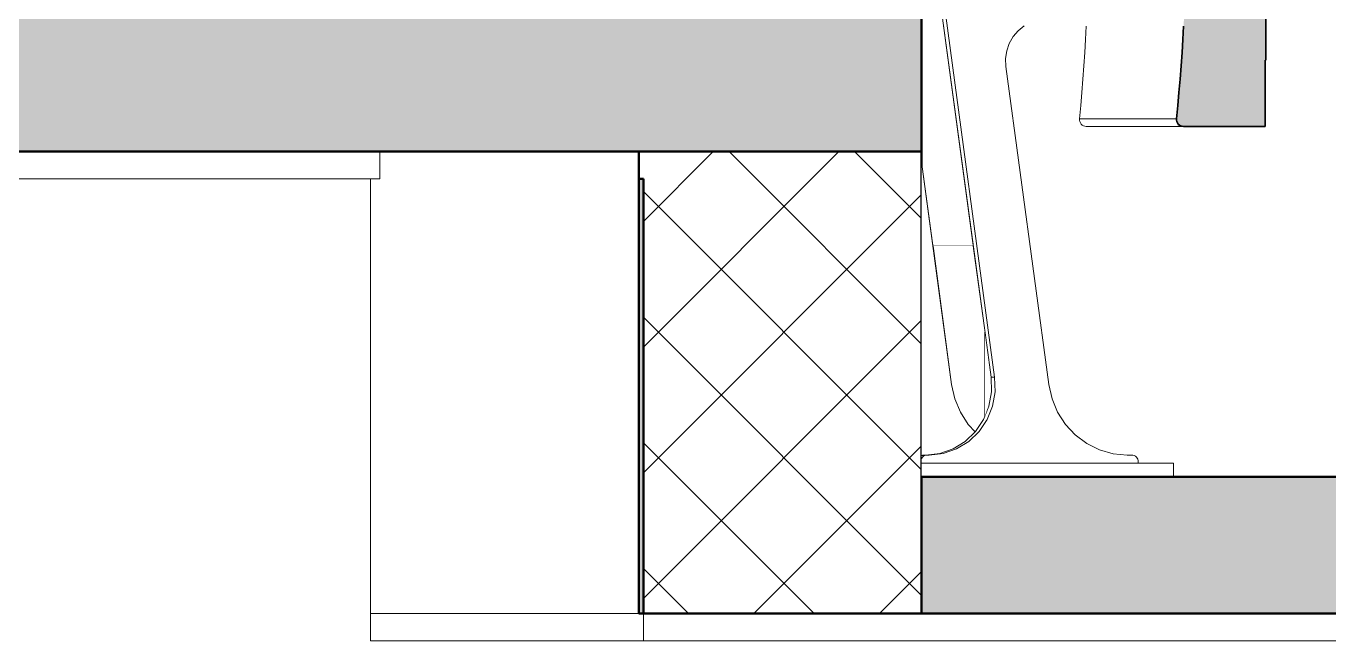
# Model space of a CAD drawing. Header units: millimetres. Extents: x -46169 to 135069, y -86316 to 18123.
# Drawn here: x 121046 to 122000, y -80925 to -80475 of the extents above; entities that cross this region are included whole.
import ezdxf

# ---------------------------------------------------------------- set-up
doc = ezdxf.new("R2010")
doc.units = ezdxf.units.MM
doc.header["$MEASUREMENT"] = 0
doc.linetypes.add('Wipeout_Contour', pattern=[1000, 0, -1000])
for name, color, linetype in [('New_A-20-M_Floor_Slab', 7, 'Continuous'), ('New_A-25-M_Wall_Int', 7, 'Continuous'), ('New_A-35-M_FFE_Fixed', 7, 'Continuous')]:
    doc.layers.add(name, color=color, linetype=linetype)
for name, color, linetype, lineweight, true_color in [('New_A-20-M_Floor_Slab_Pen_No__107', 7, 'Continuous', 15, 0xa6a6a6), ('New_A-20-M_Floor_Slab_Pen_No__27', 7, 'Continuous', 50, 0x2a2a2a), ('New_A-20-M_Floor_Slab_Pen_No__29', 7, 'Continuous', 50, 0x2a2a2a), ('New_A-20-M_Floor_Slab_Pen_No__81', 7, 'Continuous', 20, 0x6a6a6a), ('New_A-35-M_FFE_Fixed_Pen_No__104', 7, 'Continuous', 15, 0xa6a6a6), ('New_A-35-M_FFE_Fixed_Pen_No__44', 7, 'Continuous', 35, 0x444444)]:
    doc.layers.add(name, color=color, linetype=linetype, lineweight=lineweight, true_color=true_color)
for name, color, linetype, lineweight in [('New_A-20-M_Floor_Slab_Pen_No__87', 8, 'Continuous', 20), ('New_A-20-M_Floor_Slab_Pen_No__89', 8, 'Continuous', 20), ('New_A-35-M_FFE_Fixed_Pen_No__93', 8, 'Continuous', 13)]:
    doc.layers.add(name, color=color, linetype=linetype, lineweight=lineweight)

# ---------------------------------------------------------------- blocks, each defined once
blk = doc.blocks.new('Section Elem_3_3', base_point=(188935.42, -81480.18))
at = {"color": 254, "linetype": 'Wipeout_Contour', "lineweight": 0, "ltscale": 585204.30528}
blk.add_wipeout([(121498.37, -80904.68), (121498.37, -80924.68), (122278.35, -80924.68), (122278.35, -80904.68)], dxfattribs=at).dxf.layer = 'New_A-20-M_Floor_Slab'
at = {"layer": 'New_A-20-M_Floor_Slab_Pen_No__89', "linetype": 'Continuous'}
blk.add_line((122271.53, -80924.68), (121498.37, -80924.68), dxfattribs=at)
blk = doc.blocks.new('Section Elem_4_3', base_point=(188935.42, -81480.18))
at = {"color": 254, "linetype": 'Wipeout_Contour', "lineweight": 0, "ltscale": 581214.37705}
blk.add_wipeout([(120525.21, -80586.68), (121305.19, -80586.68), (121305.19, -80566.68), (120525.21, -80566.68)], dxfattribs=at).dxf.layer = 'New_A-20-M_Floor_Slab'
at = {"layer": 'New_A-20-M_Floor_Slab_Pen_No__89', "linetype": 'Continuous'}
blk.add_line((121298.37, -80586.68), (120525.21, -80586.68), dxfattribs=at)
blk = doc.blocks.new('Section Elem_9_3', base_point=(188935.42, -81480.18))
at = {"color": 254, "linetype": 'Wipeout_Contour', "lineweight": 0, "ltscale": 1606795.707603922}
blk.add_wipeout([(121710.27, -80635.43), (121723.96, -80736.98), (121726.31, -80747.43), (121730.41, -80757.28), (121736.14, -80766.21), (121741.23, -80771.7), (121741.44, -80771.5), (121747.33, -80762.76), (121748.37, -80760.18), (121748.37, -80698.66), (121739.85, -80635.43)], dxfattribs=at).dxf.layer = 'New_A-20-M_Floor_Slab'
at = {"layer": 'New_A-20-M_Floor_Slab_Pen_No__89', "linetype": 'Continuous'}
for p, q in [((121739.85, -80635.43), (121710.27, -80635.43)), ((121748.37, -80698.66), (121748.37, -80760.18))]:
    blk.add_line(p, q, dxfattribs=at)
blk = doc.blocks.new('Section Elem_15_3', base_point=(188935.42, -81480.18))
at = {"color": 254, "linetype": 'Wipeout_Contour', "lineweight": 0, "ltscale": 1021435.040070243}
blk.add_wipeout([(121674.86, -80372.81), (121687.52, -80466.68), (121701.99, -80466.68), (121701.99, -80574.06), (121710.27, -80635.43), (121739.85, -80635.43), (121704.43, -80372.81)], dxfattribs=at).dxf.layer = 'New_A-25-M_Wall_Int'
at = {"color": 254, "linetype": 'Wipeout_Contour', "lineweight": 0, "ltscale": 730441.175527}
blk.add_wipeout([(121748.37, -80760.18), (121751.3, -80752.92), (121753.16, -80742.43), (121752.84, -80731.77), (121748.37, -80698.66)], dxfattribs=at).dxf.layer = 'New_A-25-M_Wall_Int'
blk = doc.blocks.new('Section Elem_20_3', base_point=(188935.42, -81480.18))
at = {"layer": 'New_A-20-M_Floor_Slab_Pen_No__27', "linetype": 'Continuous'}
for p, q in [((121701.99, -80566.68), (121701.99, -80804.68)), ((121701.99, -80804.68), (121701.99, -80904.68)), ((121701.99, -80904.68), (121498.37, -80904.68))]:
    blk.add_line(p, q, dxfattribs=at)
at = {"color": 254, "linetype": 'Wipeout_Contour', "lineweight": 0, "ltscale": 582828.691762}
blk.add_wipeout([(121494.94, -80566.68), (121305.19, -80566.68), (121305.19, -80586.68), (121494.94, -80586.68)], dxfattribs=at).dxf.layer = 'New_A-20-M_Floor_Slab'
at = {"layer": 'New_A-20-M_Floor_Slab_Pen_No__107', "linetype": 'Continuous'}
h = blk.add_hatch(dxfattribs=at)
h.set_pattern_fill('Concrete_Block_0003', color=256, style=0, pattern_type=2)
h.set_pattern_definition([(45, (188935.42, -81480.184), (-45.96194, 45.96194), []), (135, (188935.42, -81480.184), (45.96194, 45.96194), [])])
h.paths.add_polyline_path([(121494.94, -80566.68), (121494.94, -80586.68), (121498.37, -80586.68), (121498.37, -80904.68), (121701.99, -80904.68), (121701.99, -80566.68)])
at = {"layer": 'New_A-20-M_Floor_Slab_Pen_No__27', "linetype": 'Continuous'}
for p, q in [((121494.94, -80566.68), (121494.94, -80586.68)), ((121498.37, -80586.68), (121494.94, -80586.68)), ((121498.37, -80586.68), (121498.37, -80904.68))]:
    blk.add_line(p, q, dxfattribs=at)
at = {"layer": 'New_A-20-M_Floor_Slab_Pen_No__87', "linetype": 'Continuous'}
blk.add_line((121305.19, -80566.68), (121305.19, -80586.68), dxfattribs=at)
blk = doc.blocks.new('Section Elem_21_3', base_point=(188935.42, -81480.18))
at = {"color": 254, "linetype": 'Wipeout_Contour', "lineweight": 0, "ltscale": 583191.689295}
blk.add_wipeout([(121298.37, -80904.68), (121494.94, -80904.68), (121494.94, -80586.68), (121298.37, -80586.68)], dxfattribs=at).dxf.layer = 'New_A-20-M_Floor_Slab'
at = {"layer": 'New_A-20-M_Floor_Slab_Pen_No__87', "linetype": 'Continuous'}
blk.add_line((121305.19, -80586.68), (121298.37, -80586.68), dxfattribs=at)
at = {"color": 254, "linetype": 'Wipeout_Contour', "lineweight": 0, "ltscale": 583571.815137}
blk.add_wipeout([(121498.37, -80924.68), (121498.37, -80904.68), (121298.37, -80904.68), (121298.37, -80924.68)], dxfattribs=at).dxf.layer = 'New_A-20-M_Floor_Slab'
at = {"layer": 'New_A-20-M_Floor_Slab_Pen_No__107', "linetype": 'Continuous', "lineweight": 0, "true_color": 0xd2d2d2}
blk.add_hatch(color=254, dxfattribs=at).paths.add_polyline_path([(121498.37, -80586.68), (121494.94, -80586.68), (121494.94, -80904.68), (121498.37, -80904.68)])
at = {"layer": 'New_A-20-M_Floor_Slab_Pen_No__27', "linetype": 'Continuous'}
for p in [(121494.94, -80586.68), (121498.37, -80904.68)]:
    blk.add_line(p, (121494.94, -80904.68), dxfattribs=at)
at = {"layer": 'New_A-20-M_Floor_Slab_Pen_No__87', "linetype": 'Continuous'}
for p, q in [((121298.37, -80586.68), (121298.37, -80904.68)), ((121494.94, -80904.68), (121298.37, -80904.68)), ((121298.37, -80904.68), (121298.37, -80924.68)), ((121498.37, -80924.68), (121498.37, -80904.68)), ((121298.37, -80924.68), (121498.37, -80924.68))]:
    blk.add_line(p, q, dxfattribs=at)
blk = doc.blocks.new('Section Elem_81_3', base_point=(188935.42, -81480.18))
at = {"layer": 'New_A-35-M_FFE_Fixed_Pen_No__44', "linetype": 'Continuous'}
for p, q in [((121953.61, -80499.66), (121953.61, -80548.16)), ((121954.13, -80499.66), (121953.61, -80499.66))]:
    blk.add_line(p, q, dxfattribs=at)
at = {"layer": 'New_A-35-M_FFE_Fixed_Pen_No__44', "linetype": 'Continuous', "flags": 128}
blk.add_lwpolyline([(121954.13, -80355.66), (121954.13, -80487.66), (121954.13, -80499.66)], dxfattribs=at)
at = {"color": 254, "linetype": 'Wipeout_Contour', "lineweight": 0, "ltscale": 584255.295127}
blk.add_wipeout([(121818.53, -80532.99), (121817.64, -80542.67), (121888.62, -80542.67), (121889.58, -80532.99)], dxfattribs=at).dxf.layer = 'New_A-35-M_FFE_Fixed'
at = {"color": 254, "linetype": 'Wipeout_Contour', "lineweight": 0, "ltscale": 584401.780989}
blk.add_wipeout([(121747.33, -80762.76), (121741.44, -80771.5), (121744.03, -80771.5), (121749.92, -80762.76)], dxfattribs=at).dxf.layer = 'New_A-35-M_FFE_Fixed'
at = {"color": 254, "linetype": 'Wipeout_Contour', "lineweight": 0, "ltscale": 584383.727589}
blk.add_wipeout([(121736.47, -80778.76), (121733.89, -80778.76), (121725.02, -80784.19), (121727.61, -80784.19)], dxfattribs=at).dxf.layer = 'New_A-35-M_FFE_Fixed'
at = {"color": 254, "linetype": 'Wipeout_Contour', "lineweight": 0, "ltscale": 584635.596578}
blk.add_wipeout([(121701.99, -80794.68), (121701.99, -80804.68), (121886.45, -80804.68), (121886.45, -80794.68)], dxfattribs=at).dxf.layer = 'New_A-35-M_FFE_Fixed'
at = {"layer": 'New_A-35-M_FFE_Fixed_Pen_No__93', "linetype": 'Continuous'}
blk.add_line((121886.45, -80804.68), (121886.45, -80794.68), dxfattribs=at)
at = {"color": 254, "linetype": 'Wipeout_Contour', "lineweight": 0, "ltscale": 584236.904436}
blk.add_wipeout([(121819.36, -80523.3), (121818.53, -80532.99), (121889.58, -80532.99), (121890.46, -80523.3)], dxfattribs=at).dxf.layer = 'New_A-35-M_FFE_Fixed'
at = {"color": 254, "linetype": 'Wipeout_Contour', "lineweight": 0, "ltscale": 584283.365024}
blk.add_wipeout([(121819.62, -80547.21), (121820.49, -80547.73), (121891.68, -80547.73), (121890.74, -80547.21)], dxfattribs=at).dxf.layer = 'New_A-35-M_FFE_Fixed'
at = {"color": 254, "linetype": 'Wipeout_Contour', "lineweight": 0, "ltscale": 584397.670199}
blk.add_wipeout([(121753.89, -80752.92), (121751.3, -80752.92), (121747.33, -80762.76), (121749.92, -80762.76)], dxfattribs=at).dxf.layer = 'New_A-35-M_FFE_Fixed'
at = {"color": 254, "linetype": 'Wipeout_Contour', "lineweight": 0, "ltscale": 584397.061988}
blk.add_wipeout([(121744.03, -80771.5), (121741.44, -80771.5), (121733.89, -80778.76), (121736.47, -80778.76)], dxfattribs=at).dxf.layer = 'New_A-35-M_FFE_Fixed'
at = {"color": 254, "linetype": 'Wipeout_Contour', "lineweight": 0, "ltscale": 438231.904471}
blk.add_wipeout([(121701.99, -80790.91), (121701.99, -80791.1), (121702.09, -80790.91)], dxfattribs=at).dxf.layer = 'New_A-35-M_FFE_Fixed'
at = {"color": 254, "linetype": 'Wipeout_Contour', "lineweight": 0, "ltscale": 584218.277976}
blk.add_wipeout([(121820.12, -80513.61), (121819.36, -80523.3), (121890.46, -80523.3), (121891.28, -80513.61)], dxfattribs=at).dxf.layer = 'New_A-35-M_FFE_Fixed'
at = {"color": 254, "linetype": 'Wipeout_Contour', "lineweight": 0, "ltscale": 584287.452395}
blk.add_wipeout([(121891.68, -80547.73), (121820.49, -80547.73), (121821.45, -80548.05), (121892.7, -80548.05)], dxfattribs=at).dxf.layer = 'New_A-35-M_FFE_Fixed'
at = {"color": 254, "linetype": 'Wipeout_Contour', "lineweight": 0, "ltscale": 584384.916491}
blk.add_wipeout([(121753.89, -80752.92), (121755.75, -80742.43), (121753.16, -80742.43), (121751.3, -80752.92)], dxfattribs=at).dxf.layer = 'New_A-35-M_FFE_Fixed'
at = {"color": 254, "linetype": 'Wipeout_Contour', "lineweight": 0, "ltscale": 584309.311785}
blk.add_wipeout([(121701.99, -80790.91), (121702.09, -80790.91), (121702.69, -80790.15), (121701.99, -80790.15)], dxfattribs=at).dxf.layer = 'New_A-35-M_FFE_Fixed'
at = {"color": 254, "linetype": 'Wipeout_Contour', "lineweight": 0, "ltscale": 584199.416623}
blk.add_wipeout([(121820.82, -80503.91), (121820.12, -80513.61), (121891.28, -80513.61), (121892.02, -80503.91)], dxfattribs=at).dxf.layer = 'New_A-35-M_FFE_Fixed'
at = {"color": 254, "linetype": 'Wipeout_Contour', "lineweight": 0, "ltscale": 584291.308809}
blk.add_wipeout([(121821.45, -80548.05), (121822.45, -80548.16), (121893.77, -80548.16), (121892.7, -80548.05)], dxfattribs=at).dxf.layer = 'New_A-35-M_FFE_Fixed'
at = {"color": 254, "linetype": 'Wipeout_Contour', "lineweight": 0, "ltscale": 584308.593591}
blk.add_wipeout([(121701.99, -80789.53), (121703.43, -80789.53), (121704.26, -80789.07), (121701.99, -80789.07)], dxfattribs=at).dxf.layer = 'New_A-35-M_FFE_Fixed'
at = {"color": 254, "linetype": 'Wipeout_Contour', "lineweight": 0, "ltscale": 584180.321263}
blk.add_wipeout([(121821.45, -80494.21), (121820.82, -80503.91), (121892.02, -80503.91), (121892.7, -80494.21)], dxfattribs=at).dxf.layer = 'New_A-35-M_FFE_Fixed'
at = {"color": 254, "linetype": 'Wipeout_Contour', "lineweight": 0, "ltscale": 584268.240459}
blk.add_wipeout([(121817.65, -80543.71), (121817.86, -80544.73), (121888.86, -80544.73), (121888.63, -80543.71)], dxfattribs=at).dxf.layer = 'New_A-35-M_FFE_Fixed'
at = {"color": 254, "linetype": 'Wipeout_Contour', "lineweight": 0, "ltscale": 584308.606212}
blk.add_wipeout([(121701.99, -80790.15), (121702.69, -80790.15), (121703.43, -80789.53), (121701.99, -80789.53)], dxfattribs=at).dxf.layer = 'New_A-35-M_FFE_Fixed'
at = {"color": 254, "linetype": 'Wipeout_Contour', "lineweight": 0, "ltscale": 584160.992796}
blk.add_wipeout([(121822.01, -80484.5), (121821.45, -80494.21), (121892.7, -80494.21), (121893.3, -80484.5)], dxfattribs=at).dxf.layer = 'New_A-35-M_FFE_Fixed'
at = {"color": 254, "linetype": 'Wipeout_Contour', "lineweight": 0, "ltscale": 584271.494053}
blk.add_wipeout([(121817.86, -80544.73), (121818.28, -80545.68), (121889.3, -80545.68), (121888.86, -80544.73)], dxfattribs=at).dxf.layer = 'New_A-35-M_FFE_Fixed'
at = {"color": 254, "linetype": 'Wipeout_Contour', "lineweight": 0, "ltscale": 730386.09632}
blk.add_wipeout([(121701.99, -80789.07), (121704.26, -80789.07), (121705.17, -80788.78), (121702.58, -80788.78), (121701.99, -80788.96)], dxfattribs=at).dxf.layer = 'New_A-35-M_FFE_Fixed'
at = {"color": 254, "linetype": 'Wipeout_Contour', "lineweight": 0, "ltscale": 584141.432132}
blk.add_wipeout([(121822.51, -80474.79), (121822.01, -80484.5), (121893.3, -80484.5), (121893.84, -80474.79)], dxfattribs=at).dxf.layer = 'New_A-35-M_FFE_Fixed'
at = {"color": 254, "linetype": 'Wipeout_Contour', "lineweight": 0, "ltscale": 584279.223999}
blk.add_wipeout([(121818.87, -80546.52), (121819.62, -80547.21), (121890.74, -80547.21), (121889.94, -80546.52)], dxfattribs=at).dxf.layer = 'New_A-35-M_FFE_Fixed'
at = {"color": 254, "linetype": 'Wipeout_Contour', "lineweight": 0, "ltscale": 584311.787454}
blk.add_wipeout([(121706.11, -80788.68), (121703.52, -80788.68), (121702.58, -80788.78), (121705.17, -80788.78)], dxfattribs=at).dxf.layer = 'New_A-35-M_FFE_Fixed'
at = {"color": 254, "linetype": 'Wipeout_Contour', "lineweight": 0, "ltscale": 584275.208951}
blk.add_wipeout([(121818.28, -80545.68), (121818.87, -80546.52), (121889.94, -80546.52), (121889.3, -80545.68)], dxfattribs=at).dxf.layer = 'New_A-35-M_FFE_Fixed'
at = {"color": 254, "linetype": 'Wipeout_Contour', "lineweight": 0, "ltscale": 584334.000496}
blk.add_wipeout([(121707.59, -80788.68), (121717.83, -80787.55), (121715.25, -80787.55), (121705, -80788.68)], dxfattribs=at).dxf.layer = 'New_A-35-M_FFE_Fixed'
at = {"color": 254, "linetype": 'Wipeout_Contour', "lineweight": 0, "ltscale": 584265.589314}
blk.add_wipeout([(121817.64, -80542.67), (121817.65, -80543.71), (121888.63, -80543.71), (121888.62, -80542.67)], dxfattribs=at).dxf.layer = 'New_A-35-M_FFE_Fixed'
at = {"color": 254, "linetype": 'Wipeout_Contour', "lineweight": 0, "ltscale": 584362.38374}
blk.add_wipeout([(121715.25, -80787.55), (121717.83, -80787.55), (121727.61, -80784.19), (121725.02, -80784.19)], dxfattribs=at).dxf.layer = 'New_A-35-M_FFE_Fixed'
at = {"layer": 'New_A-35-M_FFE_Fixed_Pen_No__104', "linetype": 'Continuous'}
blk.add_hatch(color=256, dxfattribs=at).paths.add_polyline_path([(121889.3, -80545.68), (121889.94, -80546.52), (121890.74, -80547.21), (121891.68, -80547.73), (121892.7, -80548.05), (121893.77, -80548.16), (121934.98, -80548.16), (121947.4, -80548.16), (121953.61, -80548.16), (121953.61, -80499.66), (121954.13, -80499.66), (121954.13, -80487.66), (121954.13, -80355.66), (121953.58, -80355.66), (121953.58, -80199.28), (121962.66, -80123.41), (121962.82, -80120.71), (121962.47, -80118.03), (121961.64, -80115.46), (121960.33, -80113.07), (121958.61, -80110.94), (121956.52, -80109.15), (121954.13, -80107.75), (121951.51, -80106.78), (121913.62, -80096.46), (121910.54, -80095.94), (121907.42, -80096.02), (121904.38, -80096.7), (121901.54, -80097.96), (121899.02, -80099.74), (121896.92, -80101.97), (121895.33, -80104.56), (121894.3, -80107.4), (121890.56, -80124.11), (121887.58, -80140.97), (121885.37, -80157.93), (121883.93, -80174.97), (121883.27, -80192.05), (121883.38, -80209.15), (121884.26, -80226.22), (121885.92, -80243.24), (121888.11, -80262.6), (121890.03, -80281.98), (121891.66, -80301.39), (121893.01, -80320.82), (121894.08, -80340.27), (121894.88, -80359.72), (121895.39, -80379.19), (121895.62, -80398.66), (121895.64, -80402.29), (121895.64, -80405.91), (121895.63, -80409.54), (121895.61, -80413.16), (121895.59, -80416.79), (121895.55, -80420.41), (121895.51, -80424.04), (121895.45, -80427.66), (121895.36, -80432.34), (121895.26, -80437.02), (121895.14, -80441.69), (121895.01, -80446.37), (121894.86, -80451.05), (121894.69, -80455.72), (121894.51, -80460.4), (121894.31, -80465.08), (121893.84, -80474.79), (121893.3, -80484.5), (121892.7, -80494.21), (121892.02, -80503.91), (121891.28, -80513.61), (121890.46, -80523.3), (121889.58, -80532.99), (121888.62, -80542.67), (121888.63, -80543.71), (121888.86, -80544.73)])
at = {"layer": 'New_A-35-M_FFE_Fixed_Pen_No__44', "linetype": 'Continuous', "flags": 128}
blk.add_lwpolyline([(121893.84, -80474.79), (121893.3, -80484.5), (121892.7, -80494.21), (121892.02, -80503.91), (121891.28, -80513.61), (121890.46, -80523.3), (121889.58, -80532.99), (121888.62, -80542.67), (121888.63, -80543.71), (121888.86, -80544.73), (121889.3, -80545.68), (121889.94, -80546.52), (121890.74, -80547.21), (121891.68, -80547.73), (121892.7, -80548.05), (121893.77, -80548.16), (121934.98, -80548.16), (121947.4, -80548.16), (121953.61, -80548.16)], dxfattribs=at)
at = {"color": 254, "linetype": 'Wipeout_Contour', "lineweight": 0, "ltscale": 13714075.03147724}
blk.add_wipeout([(121642.31, -79603.76), (121560.23, -79603.76), (121560.23, -79604.84), (121560.32, -79605.78), (121560.57, -79606.69), (121560.99, -79607.53), (121561.55, -79608.28), (121562.24, -79608.9), (121563.03, -79609.38), (121563.89, -79609.69), (121564.79, -79609.83), (121573.01, -79611.05), (121580.9, -79613.7), (121588.24, -79617.71), (121594.81, -79622.96), (121600.41, -79629.3), (121604.88, -79636.54), (121608.09, -79644.47), (121609.94, -79652.84), (121755.42, -80731.77), (121755.75, -80742.43), (121753.89, -80752.92), (121749.92, -80762.76), (121744.03, -80771.5), (121736.47, -80778.76), (121727.61, -80784.19), (121717.83, -80787.55), (121707.59, -80788.68), (121706.11, -80788.68), (121705.17, -80788.78), (121704.26, -80789.07), (121703.43, -80789.53), (121702.69, -80790.15), (121702.09, -80790.91), (121701.99, -80791.1), (121701.99, -80794.68), (121860.66, -80794.68), (121860.66, -80793.68), (121860.56, -80792.71), (121860.29, -80791.77), (121859.84, -80790.91), (121859.24, -80790.15), (121858.51, -80789.53), (121857.68, -80789.07), (121856.77, -80788.78), (121855.83, -80788.68), (121852.54, -80788.68), (121842.22, -80787.73), (121832.23, -80784.88), (121822.89, -80780.24), (121814.49, -80773.95), (121807.32, -80766.21), (121801.59, -80757.28), (121797.48, -80747.43), (121795.14, -80736.98), (121763.76, -80504.3), (121763.53, -80498.55), (121764.35, -80492.87), (121766.21, -80487.45), (121769.03, -80482.5), (121772.72, -80478.19), (121777.13, -80474.7), (121782.1, -80472.13), (121787.46, -80470.6), (121797.14, -80468.96), (121806.83, -80467.29), (121816.5, -80465.59), (121822.97, -80464.43), (121823.13, -80460.4), (121823.3, -80455.72), (121823.46, -80451.05), (121823.6, -80446.37), (121823.73, -80441.69), (121823.84, -80437.02), (121823.93, -80432.34), (121824.01, -80427.66), (121824.07, -80424.04), (121824.11, -80420.41), (121824.14, -80416.79), (121824.17, -80413.16), (121824.18, -80409.54), (121824.19, -80405.91), (121824.19, -80402.29), (121824.18, -80398.66), (121774.73, -80398.66), (121769.57, -80398.18), (121764.58, -80396.76), (121759.91, -80394.44), (121755.71, -80391.29), (121752.12, -80387.42), (121749.26, -80382.96), (121747.2, -80378.03), (121746.03, -80372.81), (121646.34, -79633.47)], dxfattribs=at).dxf.layer = 'New_A-35-M_FFE_Fixed'
at = {"layer": 'New_A-35-M_FFE_Fixed_Pen_No__93', "linetype": 'Continuous'}
for p, q in [((121769.03, -80482.5), (121772.72, -80478.19)), ((121772.72, -80478.19), (121777.13, -80474.7)), ((121822.51, -80474.79), (121822.01, -80484.5)), ((121764.35, -80492.87), (121766.21, -80487.45)), ((121766.21, -80487.45), (121769.03, -80482.5)), ((121822.01, -80484.5), (121821.45, -80494.21)), ((121763.53, -80498.55), (121764.35, -80492.87)), ((121763.76, -80504.3), (121763.53, -80498.55)), ((121821.45, -80494.21), (121820.82, -80503.91)), ((121795.14, -80736.98), (121763.76, -80504.3)), ((121820.82, -80503.91), (121820.12, -80513.61)), ((121820.12, -80513.61), (121819.36, -80523.3)), ((121819.36, -80523.3), (121818.53, -80532.99)), ((121818.53, -80532.99), (121817.64, -80542.67)), ((121817.64, -80542.67), (121817.65, -80543.71)), ((121888.62, -80542.67), (121817.64, -80542.67)), ((121817.65, -80543.71), (121817.86, -80544.73)), ((121817.86, -80544.73), (121818.28, -80545.68)), ((121818.28, -80545.68), (121818.87, -80546.52)), ((121818.87, -80546.52), (121819.62, -80547.21)), ((121819.62, -80547.21), (121820.49, -80547.73)), ((121820.49, -80547.73), (121821.45, -80548.05)), ((121821.45, -80548.05), (121822.45, -80548.16)), ((121893.77, -80548.16), (121822.45, -80548.16)), ((121797.48, -80747.43), (121795.14, -80736.98)), ((121801.59, -80757.28), (121797.48, -80747.43)), ((121751.3, -80752.92), (121747.33, -80762.76)), ((121753.89, -80752.92), (121749.92, -80762.76)), ((121807.32, -80766.21), (121801.59, -80757.28)), ((121814.49, -80773.95), (121807.32, -80766.21)), ((121822.89, -80780.24), (121814.49, -80773.95)), ((121832.23, -80784.88), (121822.89, -80780.24)), ((121842.22, -80787.73), (121832.23, -80784.88)), ((121886.45, -80794.68), (121701.99, -80794.68)), ((121852.54, -80788.68), (121842.22, -80787.73)), ((121855.83, -80788.68), (121852.54, -80788.68)), ((121856.77, -80788.78), (121855.83, -80788.68)), ((121857.68, -80789.07), (121856.77, -80788.78)), ((121858.51, -80789.53), (121857.68, -80789.07)), ((121859.24, -80790.15), (121858.51, -80789.53)), ((121859.84, -80790.91), (121859.24, -80790.15)), ((121860.29, -80791.77), (121859.84, -80790.91)), ((121860.56, -80792.71), (121860.29, -80791.77)), ((121860.66, -80793.68), (121860.56, -80792.71)), ((121860.66, -80794.68), (121860.66, -80793.68))]:
    blk.add_line(p, q, dxfattribs=at)
at = {"color": 254, "linetype": 'Wipeout_Contour', "lineweight": 0, "ltscale": 583382.340773}
blk.add_wipeout([(121656.93, -80001.29), (121654.34, -80001.29), (121752.84, -80731.77), (121755.42, -80731.77)], dxfattribs=at).dxf.layer = 'New_A-35-M_FFE_Fixed'
at = {"color": 254, "linetype": 'Wipeout_Contour', "lineweight": 0, "ltscale": 1898957.687836402}
blk.add_wipeout([(121701.99, -80574.06), (121701.99, -80788.96), (121702.58, -80788.78), (121703.52, -80788.68), (121705, -80788.68), (121715.25, -80787.55), (121725.02, -80784.19), (121733.89, -80778.76), (121741.23, -80771.7), (121736.14, -80766.21), (121730.41, -80757.28), (121726.31, -80747.43), (121723.96, -80736.98)], dxfattribs=at).dxf.layer = 'New_A-35-M_FFE_Fixed'
at = {"color": 254, "linetype": 'Wipeout_Contour', "lineweight": 0, "ltscale": 584364.099519}
blk.add_wipeout([(121752.84, -80731.77), (121753.16, -80742.43), (121755.75, -80742.43), (121755.42, -80731.77)], dxfattribs=at).dxf.layer = 'New_A-35-M_FFE_Fixed'
at = {"layer": 'New_A-35-M_FFE_Fixed_Pen_No__93', "linetype": 'Continuous'}
for p, q in [((121654.34, -80001.29), (121752.84, -80731.77)), ((121656.93, -80001.29), (121755.42, -80731.77)), ((121701.99, -80574.06), (121723.96, -80736.98)), ((121723.96, -80736.98), (121726.31, -80747.43)), ((121755.42, -80731.77), (121752.84, -80731.77)), ((121752.84, -80731.77), (121753.16, -80742.43)), ((121755.42, -80731.77), (121755.75, -80742.43)), ((121726.31, -80747.43), (121730.41, -80757.28)), ((121753.16, -80742.43), (121751.3, -80752.92)), ((121755.75, -80742.43), (121753.89, -80752.92)), ((121730.41, -80757.28), (121736.14, -80766.21)), ((121736.14, -80766.21), (121741.23, -80771.7)), ((121747.33, -80762.76), (121741.44, -80771.5)), ((121749.92, -80762.76), (121744.03, -80771.5)), ((121741.44, -80771.5), (121733.89, -80778.76)), ((121744.03, -80771.5), (121736.47, -80778.76)), ((121725.02, -80784.19), (121715.25, -80787.55)), ((121727.61, -80784.19), (121717.83, -80787.55)), ((121733.89, -80778.76), (121725.02, -80784.19)), ((121736.47, -80778.76), (121727.61, -80784.19)), ((121702.58, -80788.78), (121701.99, -80788.96)), ((121702.09, -80790.91), (121701.99, -80791.1)), ((121702.69, -80790.15), (121702.09, -80790.91)), ((121703.52, -80788.68), (121702.58, -80788.78)), ((121703.43, -80789.53), (121702.69, -80790.15)), ((121704.26, -80789.07), (121703.43, -80789.53)), ((121706.11, -80788.68), (121703.52, -80788.68)), ((121705.17, -80788.78), (121704.26, -80789.07)), ((121715.25, -80787.55), (121705, -80788.68)), ((121706.11, -80788.68), (121705.17, -80788.78)), ((121707.59, -80788.68), (121706.11, -80788.68)), ((121717.83, -80787.55), (121707.59, -80788.68))]:
    blk.add_line(p, q, dxfattribs=at)
blk = doc.blocks.new('Section Elem_85_3', base_point=(188935.42, -81480.18))
at = {"layer": 'New_A-20-M_Floor_Slab_Pen_No__81', "linetype": 'Continuous', "lineweight": 0, "true_color": 0x353535}
blk.add_hatch(color=250, dxfattribs=at).paths.add_polyline_path([(122675.15, -80804.68), (121701.99, -80804.68), (121701.99, -80904.68), (122675.15, -80904.68)])
at = {"layer": 'New_A-20-M_Floor_Slab_Pen_No__29', "linetype": 'Continuous'}
for p, q in [((122675.15, -80804.68), (121701.99, -80804.68)), ((122468.1, -80904.68), (121701.99, -80904.68))]:
    blk.add_line(p, q, dxfattribs=at)
blk = doc.blocks.new('Section Elem_86_3', base_point=(188935.42, -81480.18))
at = {"layer": 'New_A-20-M_Floor_Slab_Pen_No__81', "linetype": 'Continuous', "lineweight": 0, "true_color": 0x353535}
blk.add_hatch(color=250, dxfattribs=at).paths.add_polyline_path([(121701.99, -80466.68), (120728.84, -80466.68), (120728.84, -80566.68), (121701.99, -80566.68)])
at = {"layer": 'New_A-20-M_Floor_Slab_Pen_No__29', "linetype": 'Continuous'}
for p, q in [((121701.99, -80466.68), (121701.99, -80566.68)), ((121494.94, -80566.68), (120728.84, -80566.68)), ((121701.99, -80566.68), (121494.94, -80566.68))]:
    blk.add_line(p, q, dxfattribs=at)

msp = doc.modelspace()

# ---------------------------------------------------------------- block references
at = {"layer": 'New_A-20-M_Floor_Slab'}
for name in ['Section Elem_4_3', 'Section Elem_9_3', 'Section Elem_3_3']:
    msp.add_blockref(name, (188935.42, -81480.18), dxfattribs=at)

# ---------------------------------------------------------------- next in the draw order: block references
at = {"layer": 'New_A-25-M_Wall_Int'}
msp.add_blockref('Section Elem_15_3', (188935.42, -81480.18), dxfattribs=at)

# ---------------------------------------------------------------- next in the draw order: block references
at = {"layer": 'New_A-20-M_Floor_Slab'}
msp.add_blockref('Section Elem_20_3', (188935.42, -81480.18), dxfattribs=at)

# ---------------------------------------------------------------- next in the draw order: block references
msp.add_blockref('Section Elem_21_3', (188935.42, -81480.18), dxfattribs=at)

# ---------------------------------------------------------------- next in the draw order: block references
at = {"layer": 'New_A-35-M_FFE_Fixed'}
msp.add_blockref('Section Elem_81_3', (188935.42, -81480.18), dxfattribs=at)

# ---------------------------------------------------------------- next in the draw order: block references
at = {"layer": 'New_A-20-M_Floor_Slab'}
for name in ['Section Elem_86_3', 'Section Elem_85_3']:
    msp.add_blockref(name, (188935.42, -81480.18), dxfattribs=at)

doc.saveas('drawing.dxf')
